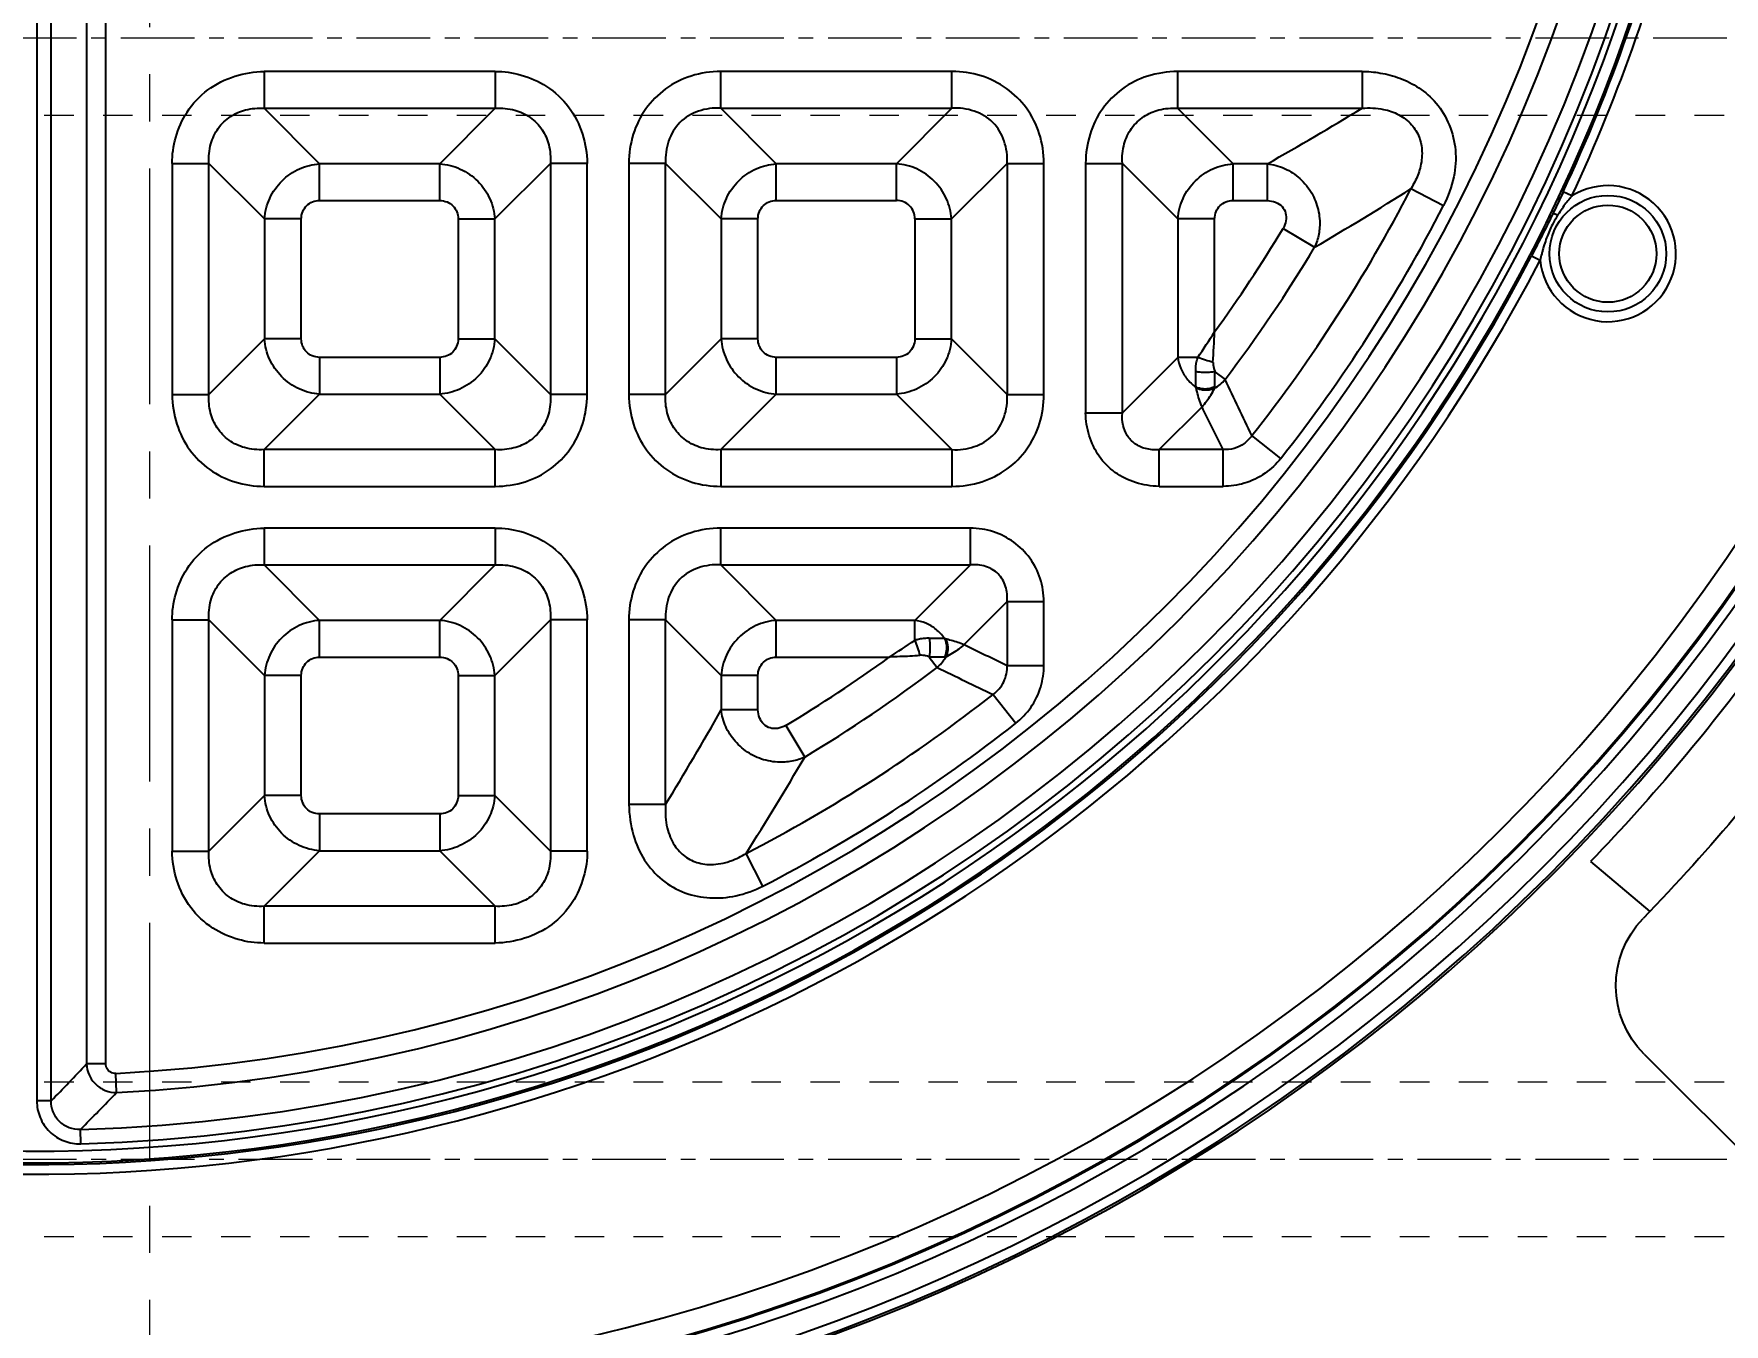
# Model space of a CAD drawing. Header units: millimetres. Extents: x 3267 to 5677, y -4731 to 2600.
# Drawn here: x 4605.2 to 4692.7, y -881.5 to -814.8 of the extents above; entities that cross this region are included whole.
import ezdxf

# ---------------------------------------------------------------- set-up
doc = ezdxf.new("R2010")
doc.units = ezdxf.units.MM
doc.header["$LTSCALE"] = 16.335
doc.header["$PDMODE"] = 3
doc.header["$PDSIZE"] = 0.3125
doc.linetypes.add('CENTER', pattern=[0.6, 0.375, -0.075, 0.075, -0.075])
doc.linetypes.add('HIDDEN', pattern=[0.2, 0.1, -0.1])
doc.layers.get('0').update_dxf_attribs({"linetype": 'CONTINUOUS'})
doc.layers.get('Defpoints').update_dxf_attribs({"linetype": 'CONTINUOUS'})
doc.layers.add('11', color=7, linetype='CONTINUOUS')
doc.layers.add('center', color=1, linetype='CENTER', lineweight=9)
doc.layers.add('cool', color=153, linetype='HIDDEN', lineweight=9)
doc.styles.get("Standard").update_dxf_attribs({"font": 'txt', "width": 0.8})
doc.dimstyles.get("Standard").update_dxf_attribs({"dimtxt": 0.15625, "dimasz": 0.1875, "dimexe": 0.125, "dimexo": 0.0625, "dimtad": 0, "dimtih": 1, "dimtoh": 1, "dimdsep": 46, "dimtxsty": 'Standard', "dimcen": 0.09, "dimadec": 0, "dimazin": 0, "dimtp": 0.01, "dimtm": 0.01, "dimtfac": 1, "dimtofl": 0, "dimtmove": 0, "dimatfit": 3, "dimfxl": 0, "dimtolj": 1, "dimarcsym": 0})

# ---------------------------------------------------------------- blocks, each defined once
blk = doc.blocks.new('4')
at = {"layer": '11', "color": 3, "linetype": 'Continuous'}
for p, q in [((-12.852, 216.652), (-13.724, 226.616)), ((12.852, 216.656), (13.724, 226.619)), ((-7, 208.127), (-7, 212.136)), ((7, 208.13), (7, 212.139))]:
    blk.add_line(p, q, dxfattribs=at)
for centre, radius, start, end in [((-8.743, 227.051), 5, 94.10934, 185), ((0.026, 105), 127.366, 85.91485, 94.10934), ((8.743, 227.055), 5, 355, 85.91485), ((-7.871, 217.088), 5, 185, 274.03007), ((7.871, 217.092), 5, 265.99628, 355), ((0.026, 105), 107.366, 85.99628, 94.03007), ((0.026, 105), 103.366, 86.13132, 93.8975)]:
    blk.add_arc(centre, radius, start, end, dxfattribs=at)
blk = doc.blocks.new('*D174')
at = {"color": 4, "lineweight": -2}
blk.add_line((4745.254, -815.002), (4780.713, -815.002), dxfattribs=at)
at = {"layer": 'Defpoints', "color": 0}
for p in [(4611.243, -791.002), (4745.254, -815.002), (4780.713, -815.002)]:
    blk.add_point(p, dxfattribs=at)
at = {"color": 6, "insert": (4788.046, -815.002), "char_height": 5, "attachment_point": 5}
blk.add_mtext('\\A1;24.00', dxfattribs=at)
blk = doc.blocks.new('*D175')
at = {"color": 4, "lineweight": -2}
for p, q in [((4760.713, -859.001), (4770.713, -847.002)), ((4770.713, -847.002), (4780.713, -847.002)), ((4702.639, -859.001), (4760.713, -859.001))]:
    blk.add_line(p, q, dxfattribs=at)
at = {"layer": 'Defpoints', "color": 0}
for p in [(4611.243, -791.002), (4780.713, -847.002), (4702.639, -859.001)]:
    blk.add_point(p, dxfattribs=at)
at = {"color": 6, "insert": (4788.046, -847.002), "char_height": 5, "attachment_point": 5}
blk.add_mtext('\\A1;68.00', dxfattribs=at)
blk = doc.blocks.new('*D176')
at = {"color": 4, "lineweight": -2}
blk.add_line((4737.751, -873.002), (4780.713, -873.002), dxfattribs=at)
at = {"layer": 'Defpoints', "color": 0}
for p in [(4611.243, -791.002), (4737.751, -873.002), (4780.713, -873.002)]:
    blk.add_point(p, dxfattribs=at)
at = {"color": 6, "insert": (4788.046, -873.002), "char_height": 5, "attachment_point": 5}
blk.add_mtext('\\A1;82.00', dxfattribs=at)
blk = doc.blocks.new('*D177')
at = {"color": 4, "lineweight": -2}
blk.add_line((4647.643, -899.002), (4780.713, -899.002), dxfattribs=at)
at = {"layer": 'Defpoints', "color": 0}
for p in [(4611.243, -791.002), (4647.643, -899.002), (4780.713, -899.002)]:
    blk.add_point(p, dxfattribs=at)
at = {"color": 6, "insert": (4789.046, -899.002), "char_height": 5, "attachment_point": 5}
blk.add_mtext('\\A1;108.00', dxfattribs=at)
blk = doc.blocks.new('*D178')
at = {"color": 4, "lineweight": -2}
blk.add_line((4748.543, -909.002), (4780.713, -909.002), dxfattribs=at)
at = {"layer": 'Defpoints', "color": 0}
for p in [(4611.243, -791.002), (4748.543, -909.002), (4780.713, -909.002)]:
    blk.add_point(p, dxfattribs=at)
at = {"color": 6, "insert": (4788.713, -909.002), "char_height": 5, "attachment_point": 5}
blk.add_mtext('\\A1;118.00', dxfattribs=at)
blk = doc.blocks.new('*D146')
at = {"color": 4, "lineweight": -2}
blk.add_line((4611.243, -951.003), (4611.243, -955.466), dxfattribs=at)
at = {"layer": 'Defpoints', "color": 0}
for p in [(4611.243, -791.002), (4611.243, -951.003), (4611.243, -955.466)]:
    blk.add_point(p, dxfattribs=at)
at = {"color": 6, "insert": (4611.243, -960.466), "char_height": 5, "attachment_point": 5, "rotation": 90}
blk.add_mtext('\\A1;0.00', dxfattribs=at)
blk = doc.blocks.new('*D182')
at = {"color": 4, "lineweight": -2}
blk.add_line((4643.243, -903.402), (4643.243, -955.466), dxfattribs=at)
at = {"layer": 'Defpoints', "color": 0}
for p in [(4611.243, -791.002), (4643.243, -903.402), (4643.243, -955.466)]:
    blk.add_point(p, dxfattribs=at)
at = {"color": 6, "insert": (4643.243, -962.799), "char_height": 5, "attachment_point": 5, "rotation": 90}
blk.add_mtext('\\A1;32.00', dxfattribs=at)
blk = doc.blocks.new('*D183')
at = {"color": 4, "lineweight": -2}
for p, q in [((4698.239, -863.401), (4698.239, -935.466)), ((4698.239, -935.466), (4706.239, -945.466)), ((4706.239, -945.466), (4706.239, -955.466))]:
    blk.add_line(p, q, dxfattribs=at)
at = {"layer": 'Defpoints', "color": 0}
for p in [(4611.243, -791.002), (4698.239, -863.401), (4706.239, -955.466)]:
    blk.add_point(p, dxfattribs=at)
at = {"color": 6, "insert": (4706.239, -962.799), "char_height": 5, "attachment_point": 5, "rotation": 90}
blk.add_mtext('\\A1;87.00', dxfattribs=at)
blk = doc.blocks.new('*D184')
at = {"color": 4, "lineweight": -2}
blk.add_line((4739.743, -917.802), (4739.743, -955.466), dxfattribs=at)
at = {"layer": 'Defpoints', "color": 0}
for p in [(4611.243, -791.002), (4739.743, -917.802), (4739.743, -955.466)]:
    blk.add_point(p, dxfattribs=at)
at = {"color": 6, "insert": (4739.743, -964.466), "char_height": 5, "attachment_point": 5, "rotation": 90}
blk.add_mtext('\\A1;128.50', dxfattribs=at)
blk = doc.blocks.new('*D155')
at = {"color": 4, "lineweight": -2}
blk.add_line((4477.232, -815.002), (4441.773, -815.002), dxfattribs=at)
at = {"layer": 'Defpoints', "color": 0}
for p in [(4611.243, -791.002), (4441.773, -815.002), (4477.232, -815.002)]:
    blk.add_point(p, dxfattribs=at)
at = {"color": 6, "insert": (4434.439, -815.002), "char_height": 5, "attachment_point": 5}
blk.add_mtext('\\A1;24.00', dxfattribs=at)
blk = doc.blocks.new('*D156')
at = {"color": 4, "lineweight": -2}
for p, q in [((4451.773, -847.002), (4441.773, -847.002)), ((4461.773, -859.001), (4451.773, -847.002)), ((4519.847, -859.001), (4461.773, -859.001))]:
    blk.add_line(p, q, dxfattribs=at)
at = {"layer": 'Defpoints', "color": 0}
for p in [(4611.243, -791.002), (4441.773, -847.002), (4519.847, -859.001)]:
    blk.add_point(p, dxfattribs=at)
at = {"color": 6, "insert": (4434.439, -847.002), "char_height": 5, "attachment_point": 5}
blk.add_mtext('\\A1;68.00', dxfattribs=at)
blk = doc.blocks.new('*D157')
at = {"color": 4, "lineweight": -2}
blk.add_line((4484.734, -873.002), (4441.773, -873.002), dxfattribs=at)
at = {"layer": 'Defpoints', "color": 0}
for p in [(4611.243, -791.002), (4441.773, -873.002), (4484.734, -873.002)]:
    blk.add_point(p, dxfattribs=at)
at = {"color": 6, "insert": (4434.439, -873.002), "char_height": 5, "attachment_point": 5}
blk.add_mtext('\\A1;82.00', dxfattribs=at)
blk = doc.blocks.new('*D158')
at = {"color": 4, "lineweight": -2}
blk.add_line((4574.843, -899.002), (4441.773, -899.002), dxfattribs=at)
at = {"layer": 'Defpoints', "color": 0}
for p in [(4611.243, -791.002), (4441.773, -899.002), (4574.843, -899.002)]:
    blk.add_point(p, dxfattribs=at)
at = {"color": 6, "insert": (4433.439, -899.002), "char_height": 5, "attachment_point": 5}
blk.add_mtext('\\A1;108.00', dxfattribs=at)
blk = doc.blocks.new('*D159')
at = {"color": 4, "lineweight": -2}
blk.add_line((4473.942, -909.002), (4441.773, -909.002), dxfattribs=at)
at = {"layer": 'Defpoints', "color": 0}
for p in [(4611.243, -791.002), (4441.773, -909.002), (4473.942, -909.002)]:
    blk.add_point(p, dxfattribs=at)
at = {"color": 6, "insert": (4433.773, -909.002), "char_height": 5, "attachment_point": 5}
blk.add_mtext('\\A1;118.00', dxfattribs=at)
blk = doc.blocks.new('*D164')
at = {"color": 4, "lineweight": -2}
blk.add_line((4579.243, -903.402), (4579.243, -955.466), dxfattribs=at)
at = {"layer": 'Defpoints', "color": 0}
for p in [(4611.243, -791.002), (4579.243, -903.402), (4579.243, -955.466)]:
    blk.add_point(p, dxfattribs=at)
at = {"color": 6, "insert": (4579.243, -962.799), "char_height": 5, "attachment_point": 5, "rotation": 90}
blk.add_mtext('\\A1;32.00', dxfattribs=at)
blk = doc.blocks.new('*D165')
at = {"color": 4, "lineweight": -2}
for p, q in [((4524.247, -863.401), (4524.247, -935.466)), ((4524.247, -935.466), (4516.217, -945.466)), ((4516.217, -945.466), (4516.217, -955.466))]:
    blk.add_line(p, q, dxfattribs=at)
at = {"layer": 'Defpoints', "color": 0}
for p in [(4611.243, -791.002), (4524.247, -863.401), (4516.217, -955.466)]:
    blk.add_point(p, dxfattribs=at)
at = {"color": 6, "insert": (4516.217, -962.799), "char_height": 5, "attachment_point": 5, "rotation": 90}
blk.add_mtext('\\A1;87.00', dxfattribs=at)
blk = doc.blocks.new('*D166')
at = {"color": 4, "lineweight": -2}
blk.add_line((4482.742, -917.802), (4482.742, -955.466), dxfattribs=at)
at = {"layer": 'Defpoints', "color": 0}
for p in [(4611.243, -791.002), (4482.742, -917.802), (4482.742, -955.466)]:
    blk.add_point(p, dxfattribs=at)
at = {"color": 6, "insert": (4482.742, -964.466), "char_height": 5, "attachment_point": 5, "rotation": 90}
blk.add_mtext('\\A1;128.50', dxfattribs=at)

msp = doc.modelspace()

# ---------------------------------------------------------------- linework, layer by layer
at = {"color": 6, "linetype": 'Continuous'}
for p, q in [((4605.395, -790.829), (4605.397, -869.991)), ((4606.137, -869.991), (4606.138, -790.829)), ((4607.974, -792.664), (4607.973, -866.593)), ((4608.962, -868.082), (4608.962, -792.664)), ((4629.106, -816.747), (4617.149, -816.747)), ((4617.149, -816.747), (4617.149, -818.648)), ((4629.106, -816.747), (4629.106, -818.648)), ((4652.724, -816.747), (4640.766, -816.747)), ((4640.766, -818.648), (4640.766, -816.747)), ((4652.724, -818.648), (4652.724, -816.747)), ((4673.928, -816.747), (4664.384, -816.747)), ((4664.384, -816.747), (4664.384, -818.648)), ((4673.928, -816.747), (4673.928, -818.648)), ((4617.149, -818.648), (4629.106, -818.648)), ((4617.149, -818.648), (4620.022, -821.521)), ((4626.233, -821.521), (4629.106, -818.648)), ((4640.766, -818.648), (4652.724, -818.648)), ((4640.766, -818.648), (4643.639, -821.521)), ((4649.851, -821.521), (4652.724, -818.648)), ((4664.384, -818.648), (4673.928, -818.648)), ((4664.384, -818.648), (4667.257, -821.521)), ((4612.398, -821.499), (4612.398, -833.456)), ((4612.398, -821.499), (4614.298, -821.499)), ((4614.298, -833.456), (4614.298, -821.499)), ((4617.171, -824.372), (4614.298, -821.499)), ((4626.233, -821.521), (4620.022, -821.521)), ((4620.022, -823.421), (4620.022, -821.521)), ((4626.233, -823.421), (4626.233, -821.521)), ((4631.957, -821.499), (4629.084, -824.372)), ((4633.858, -821.499), (4631.957, -821.499)), ((4631.957, -821.499), (4631.957, -833.456)), ((4633.858, -833.456), (4633.858, -821.499)), ((4637.916, -821.499), (4636.015, -821.499)), ((4636.015, -821.499), (4636.015, -833.456)), ((4637.916, -833.456), (4637.916, -821.499)), ((4640.789, -824.372), (4637.916, -821.499)), ((4649.851, -821.521), (4643.639, -821.521)), ((4643.639, -823.421), (4643.639, -821.521)), ((4649.851, -823.421), (4649.851, -821.521)), ((4655.575, -821.499), (4652.702, -824.372)), ((4655.575, -821.499), (4657.475, -821.499)), ((4655.575, -821.499), (4655.575, -833.456)), ((4657.475, -833.456), (4657.475, -821.499)), ((4659.633, -821.499), (4661.533, -821.499)), ((4659.633, -821.499), (4659.633, -834.406)), ((4661.533, -834.406), (4661.533, -821.499)), ((4664.406, -824.372), (4661.533, -821.499)), ((4669.033, -821.521), (4667.257, -821.521)), ((4667.257, -823.421), (4667.257, -821.521)), ((4669.033, -823.421), (4669.033, -821.521)), ((4620.022, -823.421), (4626.233, -823.421)), ((4643.639, -823.421), (4649.851, -823.421)), ((4667.257, -823.421), (4669.033, -823.421)), ((4676.46, -822.808), (4678.149, -823.681)), ((4684.306, -823.017), (4683.79, -824.115)), ((4684.782, -823.186), (4684.327, -822.974)), ((4619.072, -824.372), (4617.171, -824.372)), ((4617.171, -824.372), (4617.171, -830.583)), ((4619.072, -830.583), (4619.072, -824.372)), ((4627.184, -824.372), (4629.084, -824.372)), ((4627.184, -824.372), (4627.184, -830.583)), ((4629.084, -830.583), (4629.084, -824.372)), ((4642.689, -824.372), (4640.789, -824.372)), ((4640.789, -824.372), (4640.789, -830.583)), ((4642.689, -830.583), (4642.689, -824.372)), ((4650.801, -824.372), (4652.702, -824.372)), ((4650.801, -824.372), (4650.801, -830.583)), ((4652.702, -830.583), (4652.702, -824.372)), ((4666.307, -824.372), (4664.406, -824.372)), ((4664.406, -824.372), (4664.406, -831.533)), ((4666.307, -830.215), (4666.307, -824.372)), ((4669.848, -824.862), (4671.476, -825.842)), ((4682.697, -826.275), (4683.142, -826.507)), ((4614.298, -833.456), (4617.171, -830.583)), ((4619.072, -830.583), (4617.171, -830.583)), ((4627.184, -830.583), (4629.084, -830.583)), ((4629.084, -830.583), (4631.957, -833.456)), ((4637.916, -833.456), (4640.789, -830.583)), ((4642.689, -830.583), (4640.789, -830.583)), ((4650.801, -830.583), (4652.702, -830.583)), ((4652.702, -830.583), (4655.575, -833.456)), ((4626.233, -831.533), (4620.022, -831.533)), ((4620.022, -831.533), (4620.022, -833.434)), ((4626.233, -831.533), (4626.233, -833.434)), ((4649.851, -831.533), (4643.639, -831.533)), ((4643.639, -833.434), (4643.639, -831.533)), ((4649.851, -831.533), (4649.851, -833.434)), ((4661.533, -834.406), (4664.406, -831.533)), ((4665.439, -831.533), (4664.406, -831.533)), ((4665.329, -833.063), (4665.329, -832.274)), ((4666.307, -832.274), (4666.307, -833.063)), ((4666.322, -832.286), (4666.844, -832.682)), ((4612.398, -833.456), (4614.298, -833.456)), ((4620.022, -833.434), (4617.149, -836.307)), ((4620.022, -833.434), (4626.233, -833.434)), ((4629.106, -836.307), (4626.233, -833.434)), ((4633.858, -833.456), (4631.957, -833.456)), ((4637.916, -833.456), (4636.015, -833.456)), ((4643.639, -833.434), (4640.766, -836.307)), ((4643.639, -833.434), (4649.851, -833.434)), ((4652.724, -836.307), (4649.851, -833.434)), ((4655.575, -833.456), (4657.475, -833.456)), ((4659.633, -834.406), (4661.533, -834.406)), ((4665.653, -834.087), (4663.434, -836.307)), ((4669.726, -836.758), (4668.233, -835.582)), ((4629.106, -836.307), (4617.149, -836.307)), ((4617.149, -838.207), (4617.149, -836.307)), ((4629.106, -838.207), (4629.106, -836.307)), ((4652.724, -836.307), (4640.766, -836.307)), ((4640.766, -836.307), (4640.766, -838.207)), ((4652.724, -836.307), (4652.724, -838.207)), ((4666.74, -836.307), (4663.434, -836.307)), ((4663.434, -838.207), (4663.434, -836.307)), ((4666.74, -838.207), (4666.74, -836.307)), ((4617.149, -838.207), (4629.106, -838.207)), ((4640.766, -838.207), (4652.724, -838.207)), ((4663.434, -838.207), (4666.74, -838.207)), ((4629.106, -840.365), (4617.149, -840.365)), ((4617.149, -840.365), (4617.149, -842.265)), ((4629.106, -840.365), (4629.106, -842.265)), ((4653.674, -840.365), (4640.766, -840.365)), ((4640.766, -842.265), (4640.766, -840.365)), ((4653.674, -842.265), (4653.674, -840.365)), ((4617.149, -842.265), (4629.106, -842.265)), ((4617.149, -842.265), (4620.022, -845.138)), ((4626.233, -845.138), (4629.106, -842.265)), ((4640.766, -842.265), (4653.674, -842.265)), ((4640.766, -842.265), (4643.639, -845.138)), ((4650.801, -845.138), (4653.674, -842.265)), ((4655.575, -844.166), (4653.355, -846.385)), ((4655.575, -844.166), (4657.475, -844.166)), ((4655.575, -844.166), (4655.575, -847.472)), ((4657.475, -847.472), (4657.475, -844.166)), ((4612.398, -845.116), (4614.298, -845.116)), ((4612.398, -845.116), (4612.398, -857.074)), ((4617.171, -847.989), (4614.298, -845.116)), ((4614.298, -857.074), (4614.298, -845.116)), ((4626.233, -845.138), (4620.022, -845.138)), ((4620.022, -847.039), (4620.022, -845.138)), ((4626.233, -847.039), (4626.233, -845.138)), ((4631.957, -845.116), (4629.084, -847.989)), ((4633.858, -845.116), (4631.957, -845.116)), ((4631.957, -845.116), (4631.957, -857.074)), ((4633.858, -857.074), (4633.858, -845.116)), ((4637.916, -845.116), (4636.015, -845.116)), ((4636.015, -845.116), (4636.015, -854.661)), ((4640.789, -847.989), (4637.916, -845.116)), ((4637.916, -854.661), (4637.916, -845.116)), ((4650.801, -845.138), (4643.639, -845.138)), ((4643.639, -847.039), (4643.639, -845.138)), ((4650.801, -846.171), (4650.801, -845.138)), ((4651.542, -846.061), (4652.331, -846.061)), ((4620.022, -847.039), (4626.233, -847.039)), ((4643.639, -847.039), (4649.482, -847.039)), ((4651.542, -847.039), (4651.949, -847.576)), ((4655.575, -847.472), (4657.475, -847.472)), ((4619.072, -847.989), (4617.171, -847.989)), ((4617.171, -847.989), (4617.171, -854.201)), ((4619.072, -854.201), (4619.072, -847.989)), ((4627.184, -847.989), (4629.084, -847.989)), ((4627.184, -847.989), (4627.184, -854.201)), ((4629.084, -854.201), (4629.084, -847.989)), ((4642.689, -847.989), (4640.789, -847.989)), ((4640.789, -847.989), (4640.789, -849.766)), ((4642.689, -849.766), (4642.689, -847.989)), ((4654.85, -848.965), (4656.026, -850.458)), ((4642.689, -849.766), (4640.789, -849.766)), ((4644.129, -850.58), (4645.109, -852.208)), ((4614.298, -857.074), (4617.171, -854.201)), ((4619.072, -854.201), (4617.171, -854.201)), ((4627.184, -854.201), (4629.084, -854.201)), ((4629.084, -854.201), (4631.957, -857.074)), ((4637.916, -854.661), (4636.015, -854.661)), ((4626.233, -855.151), (4620.022, -855.151)), ((4620.022, -855.151), (4620.022, -857.051)), ((4626.233, -855.151), (4626.233, -857.051)), ((4612.398, -857.074), (4614.298, -857.074)), ((4620.022, -857.051), (4617.149, -859.924)), ((4620.022, -857.051), (4626.233, -857.051)), ((4629.106, -859.924), (4626.233, -857.051)), ((4633.858, -857.074), (4631.957, -857.074)), ((4642.949, -858.881), (4642.076, -857.193)), ((4629.106, -859.924), (4617.149, -859.924)), ((4617.149, -861.825), (4617.149, -859.924)), ((4629.106, -861.825), (4629.106, -859.924)), ((4617.149, -861.825), (4629.106, -861.825)), ((4607.973, -866.593), (4607.972, -868.082)), ((4608.962, -868.082), (4607.972, -868.082)), ((4609.525, -869.557), (4609.475, -868.569)), ((4606.137, -869.991), (4605.397, -869.991)), ((4607.677, -872.208), (4607.656, -871.468))]:
    msp.add_line(p, q, dxfattribs=at)
msp.add_lwpolyline([(4683.79, -824.115), (4683.422, -824.868), (4683.061, -825.573), (4682.722, -826.226)], dxfattribs=at)
for radius in [3.015, 2.513]:
    msp.add_circle((4686.644, -826.171), radius, dxfattribs=at)
for centre, radius, start, end in [((4611.269, -785.971), 100.622, 28.40074, 331.59927), ((4611.269, -785.971), 100.12, 28.40075, 331.59926), ((4611.269, -785.971), 100.057, 28.37938, 331.62062), ((4611.269, -785.971), 98.859, 28.37934, 331.62065), ((4605.239, -785.971), 85.531, 271.61975, 358.38025), ((4605.239, -785.971), 86.271, 271.61975, 358.38025), ((4605.239, -785.971), 82.706, 272.93582, 357.06418), ((4605.239, -785.971), 83.696, 272.93582, 357.06418), ((4611.269, -785.971), 102.28, 186.15973, 331.08016), ((4611.269, -785.971), 101.778, 186.19838, 331.08683), ((4611.269, -785.971), 102.395, 189.52573, 331.07349), ((4605.239, -785.971), 87.224, 222.36053, 346.47022), ((4605.239, -785.971), 86.622, 222.36102, 346.47022), ((4605.239, -785.971), 87.317, 334.92663, 346.44336), ((4602.848, -785.137), 90.338, 335.08983, 346.25432), ((4583.465, -670.126), 173.903, 299.47527, 301.34529), ((4605.239, -785.971), 80.184, 321.77762, 332.65105), ((4583.546, -675.748), 173.954, 300.36321, 302.28523), ((4686.644, -826.171), 3.518, 185.45768, 121.96076), ((4605.239, -785.971), 82.085, 321.77764, 332.65107), ((4605.239, -785.971), 75.411, 324.07664, 328.95453), ((4605.239, -785.971), 77.311, 322.8295, 328.95454), ((4605.239, -785.971), 87.818, 222.43656, 332.51118), ((4605.239, -785.971), 87.317, 222.43651, 332.51058), ((4694.384, -828.988), 11.512, 165.85168, 167.55304), ((4567.491, -766.137), 117.773, 326.27017, 327.03814), ((4388.913, -815.723), 277.772, 356.68316, 357.00942), ((4665.224, -831.312), 2.121, 300.48772, 319.76961), ((4352.863, -984.838), 348.906, 25.32688, 25.85502), ((4585.749, -748.764), 117.132, 302.96442, 303.73663), ((4605.239, -785.971), 75.411, 301.04547, 305.92336), ((4605.239, -785.971), 77.311, 301.04538, 307.17051), ((4802.946, -536.019), 346.219, 244.14274, 244.67498), ((4605.239, -785.971), 80.184, 297.34891, 308.22238), ((4486.135, -762.285), 177.681, 328.67478, 330.50504), ((4605.239, -785.971), 82.085, 297.34893, 308.22237), ((4488.578, -760.361), 181.488, 327.75485, 329.59705), ((4440.354, -708.824), 231.212, 315.80893, 316.46522), ((4440.01, -705.617), 235.821, 315.3084, 315.95783)]:
    msp.add_arc(centre, radius, start, end, dxfattribs=at)
for points, knots in [([(4612.398, -821.499), (4612.391, -821.05), (4612.53, -820.116), (4613.121, -818.773), (4614.18, -817.62), (4615.603, -816.924), (4616.641, -816.75), (4617.149, -816.747)], [0, 0, 0, 0, 0.180472, 0.373927, 0.583386, 0.795688, 1, 1, 1, 1]), ([(4629.106, -816.747), (4629.555, -816.741), (4630.489, -816.88), (4631.832, -817.471), (4632.985, -818.53), (4633.681, -819.953), (4633.855, -820.991), (4633.858, -821.499)], [0, 0, 0, 0, 0.180472, 0.373927, 0.583386, 0.795688, 1, 1, 1, 1]), ([(4640.766, -816.747), (4640.248, -816.747), (4639.23, -816.9), (4637.871, -817.582), (4636.823, -818.643), (4636.162, -819.992), (4636.015, -820.993), (4636.015, -821.499)], [0, 0, 0, 0, 0.208164, 0.406063, 0.600899, 0.796688, 1, 1, 1, 1]), ([(4657.475, -821.499), (4657.475, -820.98), (4657.322, -819.962), (4656.64, -818.603), (4655.579, -817.555), (4654.23, -816.894), (4653.23, -816.747), (4652.724, -816.747)], [0, 0, 0, 0, 0.208164, 0.406063, 0.600899, 0.796688, 1, 1, 1, 1]), ([(4664.384, -816.747), (4663.865, -816.757), (4662.848, -816.899), (4661.489, -817.584), (4660.444, -818.641), (4659.78, -819.991), (4659.64, -820.991), (4659.633, -821.499)], [0, 0, 0, 0, 0.208684, 0.405474, 0.601047, 0.795803, 1, 1, 1, 1]), ([(4673.928, -816.747), (4674.243, -816.743), (4674.908, -816.808), (4675.911, -817.065), (4676.916, -817.568), (4677.836, -818.373), (4678.504, -819.496), (4678.828, -820.825), (4678.733, -822.276), (4678.378, -823.209), (4678.149, -823.681)], [0, 0, 0, 0, 0.095381, 0.201026, 0.312257, 0.432737, 0.566083, 0.701494, 0.840995, 1, 1, 1, 1]), ([(4614.298, -821.499), (4614.278, -821.16), (4614.335, -820.515), (4614.733, -819.659), (4615.376, -819.04), (4616.214, -818.678), (4616.829, -818.629), (4617.149, -818.648)], [0, 0, 0, 0, 0.221574, 0.413859, 0.604921, 0.790516, 1, 1, 1, 1]), ([(4629.106, -818.648), (4629.445, -818.628), (4630.09, -818.685), (4630.946, -819.083), (4631.565, -819.725), (4631.927, -820.564), (4631.976, -821.179), (4631.957, -821.499)], [0, 0, 0, 0, 0.221576, 0.413862, 0.604926, 0.790522, 1, 1, 1, 1]), ([(4640.766, -818.648), (4640.379, -818.625), (4639.602, -818.722), (4638.587, -819.319), (4637.99, -820.334), (4637.892, -821.111), (4637.916, -821.499)], [0, 0, 0, 0, 0.254779, 0.500001, 0.745226, 1, 1, 1, 1]), ([(4655.575, -821.499), (4655.598, -821.111), (4655.501, -820.334), (4654.904, -819.319), (4653.888, -818.722), (4653.111, -818.625), (4652.724, -818.648)], [0, 0, 0, 0, 0.254779, 0.500001, 0.745226, 1, 1, 1, 1]), ([(4661.533, -821.499), (4661.513, -821.16), (4661.57, -820.515), (4661.968, -819.659), (4662.611, -819.04), (4663.449, -818.678), (4664.064, -818.629), (4664.384, -818.648)], [0, 0, 0, 0, 0.221575, 0.413861, 0.604925, 0.790522, 1, 1, 1, 1]), ([(4673.929, -818.648), (4674.297, -818.62), (4674.956, -818.643), (4675.847, -818.944), (4676.512, -819.445), (4676.923, -820.128), (4677.075, -820.921), (4677.002, -821.467), (4676.928, -821.752)], [0, 0, 0, 0, 0.214063, 0.376928, 0.539286, 0.685879, 0.829261, 1, 1, 1, 1]), ([(4617.171, -824.372), (4617.195, -824.008), (4617.383, -823.279), (4618.028, -822.36), (4618.945, -821.727), (4619.665, -821.545), (4620.022, -821.521)], [0, 0, 0, 0, 0.250264, 0.503195, 0.754431, 1, 1, 1, 1]), ([(4626.233, -821.521), (4626.597, -821.545), (4627.326, -821.733), (4628.245, -822.377), (4628.878, -823.295), (4629.06, -824.015), (4629.084, -824.372)], [0, 0, 0, 0, 0.250267, 0.503196, 0.754432, 1, 1, 1, 1]), ([(4640.789, -824.372), (4640.813, -824.008), (4641, -823.279), (4641.645, -822.36), (4642.563, -821.727), (4643.282, -821.545), (4643.639, -821.521)], [0, 0, 0, 0, 0.250266, 0.503196, 0.754432, 1, 1, 1, 1]), ([(4652.702, -824.372), (4652.677, -824.009), (4652.49, -823.285), (4651.85, -822.371), (4650.936, -821.732), (4650.213, -821.545), (4649.851, -821.521)], [0, 0, 0, 0, 0.249467, 0.500312, 0.750995, 1, 1, 1, 1]), ([(4664.406, -824.372), (4664.43, -824.008), (4664.618, -823.279), (4665.263, -822.36), (4666.18, -821.727), (4666.9, -821.545), (4667.257, -821.521)], [0, 0, 0, 0, 0.250264, 0.503195, 0.754431, 1, 1, 1, 1]), ([(4669.033, -821.521), (4669.339, -821.554), (4669.952, -821.726), (4670.753, -822.259), (4671.355, -823.006), (4671.703, -823.886), (4671.757, -824.504), (4671.736, -824.809)], [0, 0, 0, 0, 0.197775, 0.400458, 0.60876, 0.803712, 1, 1, 1, 1]), ([(4676.928, -821.752), (4676.896, -821.871), (4676.819, -822.11), (4676.662, -822.463), (4676.532, -822.694), (4676.461, -822.808)], [0, 0, 0, 0, 0.317295, 0.650059, 1, 1, 1, 1]), ([(4619.072, -824.372), (4619.072, -824.243), (4619.123, -823.989), (4619.332, -823.668), (4619.652, -823.469), (4619.898, -823.421), (4620.022, -823.421)], [0, 0, 0, 0, 0.259887, 0.507024, 0.750759, 1, 1, 1, 1]), ([(4626.233, -823.421), (4626.362, -823.421), (4626.616, -823.473), (4626.937, -823.681), (4627.136, -824.002), (4627.184, -824.248), (4627.184, -824.372)], [0, 0, 0, 0, 0.259887, 0.507024, 0.750759, 1, 1, 1, 1]), ([(4642.689, -824.372), (4642.689, -824.243), (4642.74, -823.989), (4642.949, -823.668), (4643.269, -823.469), (4643.516, -823.421), (4643.639, -823.421)], [0, 0, 0, 0, 0.259887, 0.507024, 0.750759, 1, 1, 1, 1]), ([(4666.307, -824.372), (4666.307, -824.243), (4666.358, -823.989), (4666.567, -823.668), (4666.887, -823.469), (4667.133, -823.421), (4667.257, -823.421)], [0, 0, 0, 0, 0.259887, 0.507023, 0.750758, 1, 1, 1, 1]), ([(4669.033, -823.421), (4669.179, -823.428), (4669.46, -823.48), (4669.814, -823.707), (4670.009, -824.069), (4670.012, -824.479), (4669.915, -824.739), (4669.848, -824.862)], [0, 0, 0, 0, 0.214764, 0.412235, 0.599773, 0.793739, 1, 1, 1, 1]), ([(4684.327, -822.974), (4684.267, -823.102), (4684.145, -823.363), (4683.967, -823.743), (4683.848, -823.994), (4683.792, -824.113)], [0, 0, 0, 0, 0.336401, 0.687161, 1, 1, 1, 1]), ([(4684.782, -823.186), (4684.744, -823.231), (4684.641, -823.356), (4684.467, -823.574), (4684.264, -823.85), (4684.125, -824.058), (4684.053, -824.172), (4684.047, -824.182)], [0, 0, 0, 0, 0.140813, 0.393324, 0.673898, 0.971563, 1, 1, 1, 1]), ([(4683.792, -824.113), (4683.668, -824.371), (4683.417, -824.883), (4683.048, -825.602), (4682.807, -826.064), (4682.697, -826.275)], [0, 0, 0, 0, 0.354834, 0.705544, 1, 1, 1, 1]), ([(4684.047, -824.182), (4684.019, -824.227), (4683.937, -824.362), (4683.804, -824.601), (4683.651, -824.912), (4683.505, -825.257), (4683.375, -825.624), (4683.283, -825.934), (4683.235, -826.117), (4683.221, -826.174)], [0, 0, 0, 0, 0.073208, 0.219072, 0.378941, 0.552346, 0.737997, 0.919108, 1, 1, 1, 1]), ([(4684.047, -824.182), (4684.029, -824.175), (4683.986, -824.158), (4683.923, -824.135), (4683.864, -824.118), (4683.825, -824.109), (4683.802, -824.109), (4683.795, -824.111), (4683.792, -824.113)], [0, 0, 0, 0, 0.217649, 0.519539, 0.745991, 0.912682, 0.965037, 1, 1, 1, 1]), ([(4671.736, -824.809), (4671.728, -824.929), (4671.698, -825.166), (4671.611, -825.513), (4671.525, -825.734), (4671.475, -825.841)], [0, 0, 0, 0, 0.336694, 0.669075, 1, 1, 1, 1]), ([(4620.022, -833.434), (4619.658, -833.409), (4618.929, -833.222), (4618.011, -832.577), (4617.378, -831.659), (4617.195, -830.94), (4617.171, -830.583)], [0, 0, 0, 0, 0.250267, 0.503198, 0.754435, 1, 1, 1, 1]), ([(4620.022, -831.533), (4619.893, -831.533), (4619.639, -831.482), (4619.318, -831.273), (4619.12, -830.953), (4619.072, -830.707), (4619.072, -830.583)], [0, 0, 0, 0, 0.259887, 0.507024, 0.750759, 1, 1, 1, 1]), ([(4629.084, -830.583), (4629.06, -830.947), (4628.872, -831.676), (4628.228, -832.594), (4627.31, -833.227), (4626.59, -833.41), (4626.233, -833.434)], [0, 0, 0, 0, 0.250266, 0.503195, 0.754432, 1, 1, 1, 1]), ([(4627.184, -830.583), (4627.184, -830.712), (4627.132, -830.966), (4626.924, -831.286), (4626.603, -831.485), (4626.357, -831.533), (4626.233, -831.533)], [0, 0, 0, 0, 0.259887, 0.507024, 0.750759, 1, 1, 1, 1]), ([(4640.789, -830.583), (4640.813, -830.946), (4641, -831.67), (4641.64, -832.584), (4642.554, -833.223), (4643.277, -833.409), (4643.639, -833.434)], [0, 0, 0, 0, 0.249463, 0.500309, 0.750992, 1, 1, 1, 1]), ([(4643.639, -831.533), (4643.51, -831.533), (4643.257, -831.482), (4642.936, -831.273), (4642.737, -830.953), (4642.689, -830.707), (4642.689, -830.583)], [0, 0, 0, 0, 0.259888, 0.507025, 0.75076, 1, 1, 1, 1]), ([(4652.702, -830.583), (4652.677, -830.947), (4652.49, -831.676), (4651.845, -832.594), (4650.927, -833.227), (4650.208, -833.41), (4649.851, -833.434)], [0, 0, 0, 0, 0.250268, 0.503197, 0.754433, 1, 1, 1, 1]), ([(4650.801, -830.583), (4650.801, -830.712), (4650.75, -830.966), (4650.541, -831.286), (4650.221, -831.485), (4649.974, -831.533), (4649.851, -831.533)], [0, 0, 0, 0, 0.259887, 0.507024, 0.750759, 1, 1, 1, 1]), ([(4664.406, -831.533), (4664.427, -831.73), (4664.531, -832.125), (4664.85, -832.656), (4665.158, -832.943), (4665.329, -833.063)], [0, 0, 0, 0, 0.322839, 0.657932, 1, 1, 1, 1]), ([(4665.329, -832.274), (4665.326, -832.189), (4665.328, -832.02), (4665.361, -831.77), (4665.408, -831.61), (4665.439, -831.533)], [0, 0, 0, 0, 0.337849, 0.672584, 1, 1, 1, 1]), ([(4666.22, -831.794), (4666.087, -831.759), (4665.824, -831.679), (4665.566, -831.585), (4665.439, -831.533)], [0, 0, 0, 0, 0.499999, 1, 1, 1, 1]), ([(4666.231, -831.793), (4666.229, -831.847), (4666.234, -831.955), (4666.266, -832.121), (4666.31, -832.227), (4666.322, -832.286)], [0, 0, 0, 0, 0.318449, 0.64168, 1, 1, 1, 1]), ([(4666.318, -832.272), (4666.242, -832.288), (4666.077, -832.308), (4665.824, -832.319), (4665.57, -832.31), (4665.405, -832.29), (4665.329, -832.275)], [0, 0, 0, 0, 0.234607, 0.499661, 0.764876, 1, 1, 1, 1]), ([(4666.307, -833.063), (4666.247, -833.091), (4666.12, -833.138), (4665.92, -833.175), (4665.715, -833.175), (4665.515, -833.14), (4665.389, -833.092), (4665.329, -833.063)], [0, 0, 0, 0, 0.196851, 0.398368, 0.601309, 0.802726, 1, 1, 1, 1]), ([(4665.353, -833.1), (4665.352, -833.096), (4665.348, -833.078), (4665.341, -833.061), (4665.336, -833.048)], [0, 0, 0, 0, 0.232002, 1, 1, 1, 1]), ([(4666.3, -833.139), (4666.303, -833.131), (4666.306, -833.114), (4666.308, -833.088), (4666.307, -833.071), (4666.307, -833.063)], [0, 0, 0, 0, 0.339125, 0.670427, 1, 1, 1, 1]), ([(4612.398, -833.456), (4612.407, -833.975), (4612.55, -834.992), (4613.234, -836.351), (4614.292, -837.396), (4615.641, -838.06), (4616.641, -838.2), (4617.149, -838.207)], [0, 0, 0, 0, 0.208698, 0.405509, 0.601081, 0.795812, 1, 1, 1, 1]), ([(4617.149, -836.307), (4616.811, -836.327), (4616.165, -836.27), (4615.305, -835.868), (4614.687, -835.218), (4614.327, -834.381), (4614.279, -833.772), (4614.298, -833.456)], [0, 0, 0, 0, 0.220919, 0.414624, 0.60824, 0.793208, 1, 1, 1, 1]), ([(4631.957, -833.456), (4631.977, -833.795), (4631.92, -834.44), (4631.522, -835.296), (4630.879, -835.915), (4630.041, -836.276), (4629.426, -836.326), (4629.106, -836.307)], [0, 0, 0, 0, 0.221576, 0.413862, 0.604926, 0.790522, 1, 1, 1, 1]), ([(4629.106, -838.207), (4629.625, -838.198), (4630.641, -838.055), (4632.001, -837.371), (4633.046, -836.314), (4633.71, -834.964), (4633.85, -833.964), (4633.858, -833.456)], [0, 0, 0, 0, 0.208646, 0.405388, 0.600963, 0.79578, 1, 1, 1, 1]), ([(4636.015, -833.456), (4636.015, -833.974), (4636.168, -834.993), (4636.85, -836.352), (4637.911, -837.4), (4639.26, -838.061), (4640.26, -838.207), (4640.766, -838.207)], [0, 0, 0, 0, 0.208165, 0.406138, 0.600977, 0.796675, 1, 1, 1, 1]), ([(4640.766, -836.307), (4640.429, -836.327), (4639.783, -836.27), (4638.922, -835.868), (4638.304, -835.218), (4637.945, -834.38), (4637.896, -833.772), (4637.916, -833.456)], [0, 0, 0, 0, 0.220969, 0.414764, 0.608453, 0.793371, 1, 1, 1, 1]), ([(4652.724, -838.207), (4653.242, -838.207), (4654.26, -838.054), (4655.619, -837.372), (4656.668, -836.311), (4657.328, -834.963), (4657.475, -833.962), (4657.475, -833.456)], [0, 0, 0, 0, 0.208164, 0.406063, 0.600899, 0.796688, 1, 1, 1, 1]), ([(4652.724, -836.307), (4653.111, -836.33), (4653.888, -836.233), (4654.904, -835.636), (4655.501, -834.621), (4655.598, -833.844), (4655.575, -833.456)], [0, 0, 0, 0, 0.254779, 0.500001, 0.745226, 1, 1, 1, 1]), ([(4665.653, -834.087), (4665.626, -834.022), (4665.503, -833.705), (4665.411, -833.377), (4665.347, -833.116)], [0, 0, 0, 0, 0.207782, 1, 1, 1, 1]), ([(4666.301, -833.139), (4666.243, -833.166), (4666.12, -833.209), (4665.925, -833.24), (4665.724, -833.235), (4665.528, -833.195), (4665.405, -833.145), (4665.347, -833.116)], [0, 0, 0, 0, 0.193504, 0.394558, 0.598052, 0.801521, 1, 1, 1, 1]), ([(4665.653, -834.087), (4665.736, -833.997), (4665.895, -833.802), (4666.109, -833.483), (4666.239, -833.256), (4666.3, -833.139)], [0, 0, 0, 0, 0.320014, 0.655519, 1, 1, 1, 1]), ([(4663.434, -838.207), (4663.023, -838.196), (4662.214, -838.069), (4661.116, -837.542), (4660.273, -836.678), (4659.765, -835.592), (4659.64, -834.801), (4659.633, -834.406)], [0, 0, 0, 0, 0.206818, 0.406074, 0.602745, 0.801303, 1, 1, 1, 1]), ([(4663.434, -836.307), (4663.197, -836.327), (4662.752, -836.3), (4662.163, -836.033), (4661.757, -835.595), (4661.534, -835.029), (4661.514, -834.62), (4661.533, -834.406)], [0, 0, 0, 0, 0.22933, 0.422006, 0.611538, 0.79194, 1, 1, 1, 1]), ([(4668.233, -835.582), (4668.121, -835.739), (4667.848, -836.018), (4667.321, -836.274), (4666.932, -836.316), (4666.74, -836.307)], [0, 0, 0, 0, 0.334858, 0.664625, 1, 1, 1, 1]), ([(4669.726, -836.758), (4669.495, -837.051), (4668.926, -837.591), (4667.882, -838.096), (4667.109, -838.207), (4666.74, -838.207)], [0, 0, 0, 0, 0.326958, 0.676154, 1, 1, 1, 1]), ([(4612.398, -845.116), (4612.391, -844.668), (4612.53, -843.734), (4613.121, -842.39), (4614.18, -841.238), (4615.603, -840.542), (4616.641, -840.367), (4617.149, -840.365)], [0, 0, 0, 0, 0.180472, 0.373927, 0.583386, 0.795688, 1, 1, 1, 1]), ([(4629.106, -840.365), (4629.555, -840.358), (4630.489, -840.497), (4631.832, -841.088), (4632.985, -842.148), (4633.681, -843.571), (4633.855, -844.608), (4633.858, -845.116)], [0, 0, 0, 0, 0.180472, 0.373927, 0.583386, 0.795688, 1, 1, 1, 1]), ([(4640.766, -840.365), (4640.248, -840.365), (4639.23, -840.518), (4637.871, -841.2), (4636.823, -842.261), (4636.162, -843.609), (4636.015, -844.61), (4636.015, -845.116)], [0, 0, 0, 0, 0.208164, 0.406063, 0.600899, 0.796688, 1, 1, 1, 1]), ([(4657.475, -844.166), (4657.47, -843.764), (4657.35, -842.962), (4656.796, -841.889), (4655.95, -841.043), (4654.878, -840.49), (4654.076, -840.37), (4653.674, -840.365)], [0, 0, 0, 0, 0.20277, 0.401416, 0.598681, 0.797294, 1, 1, 1, 1]), ([(4614.298, -845.116), (4614.278, -844.777), (4614.335, -844.132), (4614.733, -843.276), (4615.376, -842.657), (4616.214, -842.296), (4616.829, -842.246), (4617.149, -842.265)], [0, 0, 0, 0, 0.221575, 0.413861, 0.604925, 0.790522, 1, 1, 1, 1]), ([(4629.106, -842.265), (4629.445, -842.245), (4630.09, -842.302), (4630.946, -842.701), (4631.565, -843.343), (4631.927, -844.181), (4631.976, -844.796), (4631.957, -845.116)], [0, 0, 0, 0, 0.221576, 0.413862, 0.604926, 0.790522, 1, 1, 1, 1]), ([(4640.766, -842.265), (4640.379, -842.242), (4639.602, -842.339), (4638.587, -842.936), (4637.99, -843.951), (4637.892, -844.728), (4637.916, -845.116)], [0, 0, 0, 0, 0.254779, 0.500001, 0.745226, 1, 1, 1, 1]), ([(4655.575, -844.166), (4655.598, -843.903), (4655.548, -843.376), (4655.156, -842.683), (4654.464, -842.291), (4653.937, -842.242), (4653.674, -842.265)], [0, 0, 0, 0, 0.256877, 0.500001, 0.74313, 1, 1, 1, 1]), ([(4620.022, -845.138), (4619.659, -845.163), (4618.935, -845.35), (4618.021, -845.99), (4617.382, -846.904), (4617.196, -847.627), (4617.171, -847.989)], [0, 0, 0, 0, 0.249468, 0.500314, 0.750998, 1, 1, 1, 1]), ([(4629.084, -847.989), (4629.059, -847.627), (4628.872, -846.902), (4628.232, -845.988), (4627.318, -845.349), (4626.595, -845.163), (4626.233, -845.138)], [0, 0, 0, 0, 0.249468, 0.500314, 0.750997, 1, 1, 1, 1]), ([(4643.639, -845.138), (4643.277, -845.163), (4642.553, -845.35), (4641.639, -845.99), (4641, -846.904), (4640.813, -847.627), (4640.789, -847.989)], [0, 0, 0, 0, 0.249468, 0.500314, 0.750998, 1, 1, 1, 1]), ([(4652.331, -846.061), (4652.211, -845.89), (4651.924, -845.582), (4651.393, -845.263), (4650.997, -845.159), (4650.801, -845.138)], [0, 0, 0, 0, 0.34207, 0.677164, 1, 1, 1, 1]), ([(4651.542, -846.061), (4651.458, -846.061), (4651.29, -846.068), (4651.041, -846.102), (4650.88, -846.145), (4650.801, -846.171)], [0, 0, 0, 0, 0.335497, 0.66902, 1, 1, 1, 1]), ([(4650.801, -846.171), (4650.852, -846.298), (4650.944, -846.557), (4651.026, -846.819), (4651.062, -846.952)], [0, 0, 0, 0, 0.499723, 1, 1, 1, 1]), ([(4651.542, -846.062), (4651.574, -846.22), (4651.592, -846.544), (4651.576, -846.868), (4651.545, -847.026)], [0, 0, 0, 0, 0.499728, 1, 1, 1, 1]), ([(4652.331, -846.061), (4652.36, -846.121), (4652.408, -846.247), (4652.443, -846.448), (4652.442, -846.654), (4652.406, -846.854), (4652.358, -846.981), (4652.329, -847.041)], [0, 0, 0, 0, 0.197065, 0.398378, 0.601322, 0.802867, 1, 1, 1, 1]), ([(4652.383, -846.079), (4652.48, -846.103), (4652.809, -846.189), (4653.134, -846.293), (4653.355, -846.385)], [0, 0, 0, 0, 0.294614, 1, 1, 1, 1]), ([(4652.383, -846.079), (4652.413, -846.138), (4652.463, -846.261), (4652.503, -846.457), (4652.507, -846.656), (4652.477, -846.851), (4652.434, -846.974), (4652.407, -847.033)], [0, 0, 0, 0, 0.199978, 0.402446, 0.604923, 0.804966, 1, 1, 1, 1]), ([(4619.072, -847.989), (4619.072, -847.86), (4619.123, -847.607), (4619.332, -847.286), (4619.652, -847.087), (4619.898, -847.039), (4620.022, -847.039)], [0, 0, 0, 0, 0.259888, 0.507026, 0.75076, 1, 1, 1, 1]), ([(4626.233, -847.039), (4626.362, -847.039), (4626.616, -847.09), (4626.937, -847.299), (4627.136, -847.619), (4627.184, -847.865), (4627.184, -847.989)], [0, 0, 0, 0, 0.259888, 0.507025, 0.750759, 1, 1, 1, 1]), ([(4642.689, -847.989), (4642.689, -847.86), (4642.74, -847.607), (4642.949, -847.286), (4643.269, -847.087), (4643.516, -847.039), (4643.639, -847.039)], [0, 0, 0, 0, 0.259887, 0.507024, 0.750759, 1, 1, 1, 1]), ([(4651.062, -846.952), (4650.891, -846.97), (4650.544, -847), (4650.016, -847.008), (4649.661, -847.028), (4649.482, -847.039)], [0, 0, 0, 0, 0.325368, 0.661013, 1, 1, 1, 1]), ([(4651.529, -847.022), (4651.486, -847.001), (4651.383, -846.978), (4651.229, -846.942), (4651.117, -846.935), (4651.062, -846.938)], [0, 0, 0, 0, 0.304199, 0.654056, 1, 1, 1, 1]), ([(4652.33, -847.04), (4652.26, -847.04), (4652.101, -847.038), (4651.839, -847.039), (4651.646, -847.039), (4651.542, -847.039)], [0, 0, 0, 0, 0.266288, 0.604742, 1, 1, 1, 1]), ([(4651.949, -847.576), (4652.009, -847.525), (4652.125, -847.416), (4652.277, -847.235), (4652.366, -847.103), (4652.406, -847.035)], [0, 0, 0, 0, 0.33249, 0.667293, 1, 1, 1, 1]), ([(4652.406, -847.035), (4652.398, -847.037), (4652.381, -847.039), (4652.356, -847.041), (4652.339, -847.041), (4652.33, -847.04)], [0, 0, 0, 0, 0.326105, 0.66157, 1, 1, 1, 1]), ([(4653.355, -846.385), (4653.265, -846.468), (4653.07, -846.627), (4652.751, -846.841), (4652.524, -846.971), (4652.407, -847.033)], [0, 0, 0, 0, 0.318956, 0.654803, 1, 1, 1, 1]), ([(4654.85, -848.965), (4655.082, -848.8), (4655.468, -848.343), (4655.589, -847.757), (4655.575, -847.472)], [0, 0, 0, 0, 0.500007, 1, 1, 1, 1]), ([(4656.026, -850.458), (4656.318, -850.228), (4656.856, -849.661), (4657.362, -848.618), (4657.475, -847.844), (4657.475, -847.472)], [0, 0, 0, 0, 0.326263, 0.673496, 1, 1, 1, 1]), ([(4644.076, -852.469), (4643.747, -852.49), (4643.1, -852.427), (4642.207, -852.047), (4641.485, -851.434), (4640.982, -850.649), (4640.821, -850.061), (4640.789, -849.766)], [0, 0, 0, 0, 0.211717, 0.409105, 0.615636, 0.809667, 1, 1, 1, 1]), ([(4644.129, -850.58), (4644.002, -850.649), (4643.735, -850.749), (4643.314, -850.738), (4642.961, -850.529), (4642.745, -850.179), (4642.695, -849.906), (4642.689, -849.766)], [0, 0, 0, 0, 0.21425, 0.411496, 0.599045, 0.793256, 1, 1, 1, 1]), ([(4645.11, -852.208), (4645.002, -852.258), (4644.781, -852.344), (4644.434, -852.431), (4644.196, -852.461), (4644.076, -852.469)], [0, 0, 0, 0, 0.330861, 0.663226, 1, 1, 1, 1]), ([(4620.022, -857.051), (4619.658, -857.027), (4618.929, -856.839), (4618.011, -856.195), (4617.378, -855.277), (4617.195, -854.558), (4617.171, -854.201)], [0, 0, 0, 0, 0.250267, 0.503198, 0.754435, 1, 1, 1, 1]), ([(4620.022, -855.151), (4619.893, -855.151), (4619.639, -855.1), (4619.318, -854.891), (4619.12, -854.57), (4619.072, -854.324), (4619.072, -854.201)], [0, 0, 0, 0, 0.259887, 0.507024, 0.750759, 1, 1, 1, 1]), ([(4627.184, -854.201), (4627.184, -854.329), (4627.132, -854.583), (4626.924, -854.904), (4626.603, -855.103), (4626.357, -855.151), (4626.233, -855.151)], [0, 0, 0, 0, 0.259887, 0.507024, 0.750759, 1, 1, 1, 1]), ([(4629.084, -854.201), (4629.06, -854.564), (4628.872, -855.293), (4628.228, -856.212), (4627.31, -856.845), (4626.59, -857.027), (4626.233, -857.051)], [0, 0, 0, 0, 0.250266, 0.503195, 0.754432, 1, 1, 1, 1]), ([(4636.015, -854.661), (4636.031, -855.197), (4636.151, -856.211), (4636.767, -857.559), (4637.685, -858.613), (4638.881, -859.291), (4640.213, -859.548), (4641.61, -859.439), (4642.503, -859.099), (4642.949, -858.881)], [0, 0, 0, 0, 0.162951, 0.305077, 0.443519, 0.580163, 0.713751, 0.849412, 1, 1, 1, 1]), ([(4637.916, -854.661), (4637.899, -854.875), (4637.895, -855.282), (4637.978, -855.853), (4638.135, -856.344), (4638.35, -856.754), (4638.612, -857.09), (4638.913, -857.357), (4639.253, -857.559), (4639.634, -857.699), (4640.058, -857.77), (4640.529, -857.764), (4640.853, -857.704), (4641.02, -857.66)], [0, 0, 0, 0, 0.124073, 0.234448, 0.332563, 0.420607, 0.501146, 0.577295, 0.652231, 0.728884, 0.810419, 0.89997, 1, 1, 1, 1]), ([(4617.149, -861.825), (4616.7, -861.831), (4615.767, -861.693), (4614.423, -861.101), (4613.27, -860.042), (4612.574, -858.619), (4612.4, -857.581), (4612.398, -857.074)], [0, 0, 0, 0, 0.180472, 0.373927, 0.583386, 0.795688, 1, 1, 1, 1]), ([(4617.149, -859.924), (4616.811, -859.945), (4616.165, -859.888), (4615.305, -859.485), (4614.687, -858.836), (4614.327, -857.999), (4614.279, -857.389), (4614.298, -857.074)], [0, 0, 0, 0, 0.220919, 0.414624, 0.60824, 0.793208, 1, 1, 1, 1]), ([(4633.858, -857.074), (4633.864, -857.522), (4633.725, -858.456), (4633.134, -859.799), (4632.075, -860.952), (4630.652, -861.648), (4629.614, -861.822), (4629.106, -861.825)], [0, 0, 0, 0, 0.180472, 0.373927, 0.583386, 0.795688, 1, 1, 1, 1]), ([(4631.957, -857.074), (4631.977, -857.412), (4631.92, -858.057), (4631.522, -858.913), (4630.879, -859.532), (4630.041, -859.894), (4629.426, -859.944), (4629.106, -859.924)], [0, 0, 0, 0, 0.221576, 0.413862, 0.604926, 0.790522, 1, 1, 1, 1]), ([(4641.02, -857.659), (4641.112, -857.635), (4641.48, -857.519), (4641.829, -857.346), (4642.076, -857.193)], [0, 0, 0, 0, 0.246244, 1, 1, 1, 1]), ([(4607.972, -868.082), (4607.977, -868.276), (4608.067, -868.668), (4608.416, -869.156), (4608.922, -869.489), (4609.326, -869.563), (4609.525, -869.557)], [0, 0, 0, 0, 0.247125, 0.495574, 0.746007, 1, 1, 1, 1]), ([(4609.475, -868.569), (4609.387, -868.57), (4609.208, -868.536), (4609.008, -868.346), (4608.965, -868.169), (4608.962, -868.082)], [0, 0, 0, 0, 0.335312, 0.664078, 1, 1, 1, 1]), ([(4605.397, -869.991), (4605.397, -870.284), (4605.513, -870.879), (4606.022, -871.629), (4606.786, -872.117), (4607.384, -872.216), (4607.677, -872.208)], [0, 0, 0, 0, 0.249184, 0.499855, 0.750673, 1, 1, 1, 1]), ([(4607.656, -871.468), (4607.459, -871.477), (4607.056, -871.413), (4606.537, -871.09), (4606.207, -870.581), (4606.134, -870.185), (4606.137, -869.991)], [0, 0, 0, 0, 0.25118, 0.503245, 0.753614, 1, 1, 1, 1])]:
    msp.add_open_spline(points, degree=3, knots=knots, dxfattribs=at)
for points in [[(4650.801, -824.372), (4650.801, -824.116), (4650.603, -823.619), (4650.106, -823.421), (4649.851, -823.421)], [(4666.74, -836.307), (4666.56, -835.936), (4666.195, -835.198), (4665.835, -834.457), (4665.653, -834.087)], [(4652.331, -846.061), (4652.342, -846.066), (4652.354, -846.071), (4652.366, -846.075)], [(4653.355, -846.385), (4653.724, -846.568), (4654.466, -846.927), (4655.204, -847.292), (4655.575, -847.472)]]:
    msp.add_open_spline(points, degree=3, dxfattribs=at)
at = {"layer": 'center', "color": 1, "linetype": 'CENTER', "ltscale": 1.990328}
msp.add_line((4611.243, -951.001), (4611.243, -631.001), dxfattribs=at)
at = {"layer": 'cool', "color": 1, "linetype": 'CENTER', "ltscale": 0.621977}
for p, q in [((4451.243, -815.002), (4771.243, -815.002)), ((4451.243, -873.002), (4771.243, -873.002))]:
    msp.add_line(p, q, dxfattribs=at)
at = {"layer": 'cool', "ltscale": 0.932966}
for p, q in [((4465.573, -819.002), (4756.913, -819.002)), ((4465.573, -869.002), (4756.913, -869.002)), ((4465.573, -877.002), (4756.913, -877.002))]:
    msp.add_line(p, q, dxfattribs=at)

# ---------------------------------------------------------------- block references
at = {"xscale": -1, "rotation": 230.0000000000094}
msp.add_blockref('4', (4530.814, -718.467), dxfattribs=at)

# ---------------------------------------------------------------- dimensions: what is measured, and where the dimension line sits
for feature_location, offset, dtype, origin, picture, middle in [((4574.843, -899.002), (-133.07, 0), 0, (4611.243, -791.002), '*D158', (4433.439, -899.002)), ((4473.942, -909.002), (-32.17, 0), 0, (4611.243, -791.002), '*D159', (4433.773, -909.002)), ((4477.232, -815.002), (-35.459, 0), 0, (4611.243, -791.002), '*D155', (4434.439, -815.002)), ((4519.847, -859.001), (-78.074, 11.999), 0, (4611.243, -791.002), '*D156', (4434.439, -847.002)), ((4484.734, -873.002), (-42.962, 0), 0, (4611.243, -791.002), '*D157', (4434.439, -873.002)), ((4482.742, -917.802), (0, -37.664), 1, (4611.243, -791.002), '*D166', (4482.742, -964.466)), ((4524.247, -863.401), (-8.03, -92.065), 1, (4611.243, -791.002), '*D165', (4516.217, -962.799)), ((4579.243, -903.402), (0, -52.064), 1, (4611.243, -791.002), '*D164', (4579.243, -962.799)), ((4611.24263372, -951.002505022), (0, -4.463288827), 1, (4611.24263372, -791.001835102), '*D146', (4611.24263372, -960.465793849)), ((4745.254, -815.002), (35.459, 0), 0, (4611.243, -791.002), '*D174', (4788.046, -815.002)), ((4702.639, -859.001), (78.074, 11.999), 0, (4611.243, -791.002), '*D175', (4788.046, -847.002)), ((4737.751, -873.002), (42.962, 0), 0, (4611.243, -791.002), '*D176', (4788.046, -873.002)), ((4647.643, -899.002), (133.07, 0), 0, (4611.243, -791.002), '*D177', (4789.046, -899.002)), ((4748.543, -909.002), (32.17, 0), 0, (4611.243, -791.002), '*D178', (4788.713, -909.002)), ((4643.243, -903.402), (0, -52.064), 1, (4611.243, -791.002), '*D182', (4643.243, -962.799)), ((4698.239, -863.401), (8, -92.065), 1, (4611.243, -791.002), '*D183', (4706.239, -962.799)), ((4739.743, -917.802), (0, -37.664), 1, (4611.243, -791.002), '*D184', (4739.743, -964.466))]:
    dim = msp.add_ordinate_dim(feature_location=feature_location, offset=offset, dtype=dtype, origin=origin, dimstyle='Standard', override={"dimtxt": 5, "dimasz": 5, "dimexe": 0, "dimexo": 0, "dimgap": 0, "dimtih": 0, "dimtoh": 0, "dimzin": 0, "dimcen": 0, "dimclrd": 4, "dimclre": 4, "dimclrt": 6, "dimadec": 2, "dimtp": 0, "dimtm": 0, "dimtzin": 0})
    dim.commit()
    dim.dimension.update_dxf_attribs({"geometry": picture, "text_midpoint": middle})

doc.saveas('drawing.dxf')
